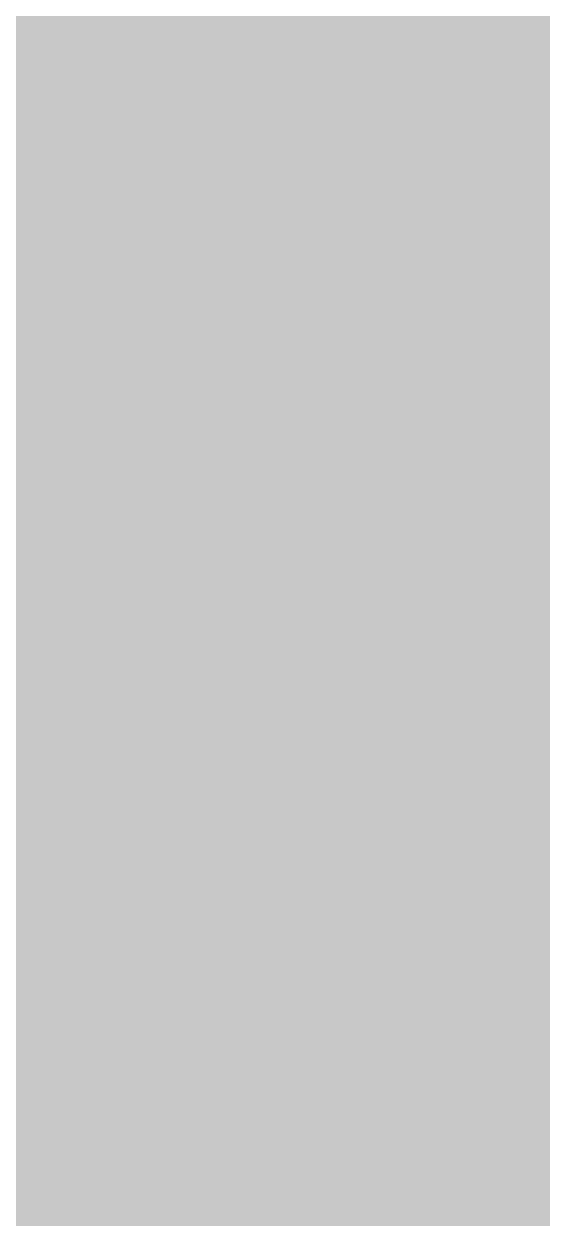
# Model space of a CAD drawing. Header units: inches. Extents: x 0 to 841, y 0 to 594.
# Drawn here: x 199.854 to 200.199, y 557.277 to 558.072 of the extents above; entities that cross this region are included whole.
import ezdxf

# ---------------------------------------------------------------- set-up
doc = ezdxf.new("R2010")
doc.units = ezdxf.units.IN
doc.layers.add('Sheet', color=255, linetype='Continuous')

msp = doc.modelspace()

# ---------------------------------------------------------------- linework, layer by layer
at = {"layer": 'Sheet'}
for points in [[(200.02047, 557.49263, 0.7493, 0.7493, 0), (200.02047, 562.48979, 0.7493, 0.7493, 0)], [(200.02047, 562.48979, 0.29972, 0.29972, 0), (200.02047, 557.49263, 0.29972, 0.29972, 0)], [(199.6836, 558.17763, 0.29972, 0.29972, 0), (199.71729, 558.20009, 0.29972, 0.29972, 0), (199.75097, 558.21132, 0.29972, 0.29972, 0), (199.79589, 558.22255, 0.29972, 0.29972, 0)], [(199.6836, 558.17763, 0.29972, 0.29972, 0), (199.71729, 558.20009, 0.29972, 0.29972, 0), (199.75097, 558.21132, 0.29972, 0.29972, 0), (199.79589, 558.22255, 0.29972, 0.29972, 0)], [(199.6836, 558.17763, 0.29972, 0.29972, 0), (199.71729, 558.20009, 0.29972, 0.29972, 0), (199.75097, 558.21132, 0.29972, 0.29972, 0), (199.79589, 558.22255, 0.29972, 0.29972, 0)], [(199.6836, 558.17763, 0.29972, 0.29972, 0), (199.71729, 558.20009, 0.29972, 0.29972, 0), (199.75097, 558.21132, 0.29972, 0.29972, 0), (199.79589, 558.22255, 0.29972, 0.29972, 0)], [(199.6836, 558.17763, 0.29972, 0.29972, 0), (199.71729, 558.20009, 0.29972, 0.29972, 0), (199.75097, 558.21132, 0.29972, 0.29972, 0), (199.79589, 558.22255, 0.29972, 0.29972, 0)], [(200.24505, 558.22255, 0.29972, 0.29972, 0), (200.27873, 558.21132, 0.29972, 0.29972, 0), (200.31242, 558.20009, 0.29972, 0.29972, 0), (200.34611, 558.17763, 0.29972, 0.29972, 0), (200.37979, 558.1664, 0.29972, 0.29972, 0)], [(200.24505, 558.22255, 0.29972, 0.29972, 0), (200.27873, 558.21132, 0.29972, 0.29972, 0), (200.31242, 558.20009, 0.29972, 0.29972, 0), (200.34611, 558.17763, 0.29972, 0.29972, 0), (200.37979, 558.1664, 0.29972, 0.29972, 0)], [(200.24505, 558.22255, 0.29972, 0.29972, 0), (200.27873, 558.21132, 0.29972, 0.29972, 0), (200.31242, 558.20009, 0.29972, 0.29972, 0), (200.34611, 558.17763, 0.29972, 0.29972, 0), (200.37979, 558.1664, 0.29972, 0.29972, 0)], [(200.24505, 558.22255, 0.29972, 0.29972, 0), (200.27873, 558.21132, 0.29972, 0.29972, 0), (200.31242, 558.20009, 0.29972, 0.29972, 0), (200.34611, 558.17763, 0.29972, 0.29972, 0), (200.37979, 558.1664, 0.29972, 0.29972, 0)], [(200.24505, 558.22255, 0.29972, 0.29972, 0), (200.27873, 558.21132, 0.29972, 0.29972, 0), (200.31242, 558.20009, 0.29972, 0.29972, 0), (200.34611, 558.17763, 0.29972, 0.29972, 0), (200.37979, 558.1664, 0.29972, 0.29972, 0)], [(199.69483, 557.88566, 0.29972, 0.29972, 0), (199.71729, 557.89689, 0.29972, 0.29972, 0), (199.73975, 557.90812, 0.29972, 0.29972, 0), (199.7622, 557.93058, 0.29972, 0.29972, 0), (199.77343, 557.94181, 0.29972, 0.29972, 0), (199.79589, 557.95304, 0.29972, 0.29972, 0), (199.81835, 557.95304, 0.29972, 0.29972, 0), (199.84081, 557.96427, 0.29972, 0.29972, 0), (199.87449, 557.9755, 0.29972, 0.29972, 0), (199.89695, 557.98673, 0.29972, 0.29972, 0), (199.91941, 557.98673, 0.29972, 0.29972, 0), (199.94187, 557.98673, 0.29972, 0.29972, 0), (199.96432, 557.99796, 0.29972, 0.29972, 0), (199.99801, 557.99796, 0.29972, 0.29972, 0), (200.02047, 557.99796, 0.29972, 0.29972, 0)], [(199.69483, 557.88566, 0.29972, 0.29972, 0), (199.71729, 557.89689, 0.29972, 0.29972, 0), (199.73975, 557.90812, 0.29972, 0.29972, 0), (199.7622, 557.93058, 0.29972, 0.29972, 0), (199.77343, 557.94181, 0.29972, 0.29972, 0), (199.79589, 557.95304, 0.29972, 0.29972, 0), (199.81835, 557.95304, 0.29972, 0.29972, 0), (199.84081, 557.96427, 0.29972, 0.29972, 0), (199.87449, 557.9755, 0.29972, 0.29972, 0), (199.89695, 557.98673, 0.29972, 0.29972, 0), (199.91941, 557.98673, 0.29972, 0.29972, 0), (199.94187, 557.98673, 0.29972, 0.29972, 0), (199.96432, 557.99796, 0.29972, 0.29972, 0), (199.99801, 557.99796, 0.29972, 0.29972, 0), (200.02047, 557.99796, 0.29972, 0.29972, 0)], [(199.69483, 557.88566, 0.29972, 0.29972, 0), (199.71729, 557.89689, 0.29972, 0.29972, 0), (199.73975, 557.90812, 0.29972, 0.29972, 0), (199.7622, 557.93058, 0.29972, 0.29972, 0), (199.77343, 557.94181, 0.29972, 0.29972, 0), (199.79589, 557.95304, 0.29972, 0.29972, 0), (199.81835, 557.95304, 0.29972, 0.29972, 0), (199.84081, 557.96427, 0.29972, 0.29972, 0), (199.87449, 557.9755, 0.29972, 0.29972, 0), (199.89695, 557.98673, 0.29972, 0.29972, 0), (199.91941, 557.98673, 0.29972, 0.29972, 0), (199.94187, 557.98673, 0.29972, 0.29972, 0), (199.96432, 557.99796, 0.29972, 0.29972, 0), (199.99801, 557.99796, 0.29972, 0.29972, 0), (200.02047, 557.99796, 0.29972, 0.29972, 0)], [(199.69483, 557.88566, 0.29972, 0.29972, 0), (199.71729, 557.89689, 0.29972, 0.29972, 0), (199.73975, 557.90812, 0.29972, 0.29972, 0), (199.7622, 557.93058, 0.29972, 0.29972, 0), (199.77343, 557.94181, 0.29972, 0.29972, 0), (199.79589, 557.95304, 0.29972, 0.29972, 0), (199.81835, 557.95304, 0.29972, 0.29972, 0), (199.84081, 557.96427, 0.29972, 0.29972, 0), (199.87449, 557.9755, 0.29972, 0.29972, 0), (199.89695, 557.98673, 0.29972, 0.29972, 0), (199.91941, 557.98673, 0.29972, 0.29972, 0), (199.94187, 557.98673, 0.29972, 0.29972, 0), (199.96432, 557.99796, 0.29972, 0.29972, 0), (199.99801, 557.99796, 0.29972, 0.29972, 0), (200.02047, 557.99796, 0.29972, 0.29972, 0)], [(200.02047, 557.99796, 0.29972, 0.29972, 0), (200.02047, 557.99796, 0.29972, 0.29972, 0)], [(200.02047, 557.99796, 0.29972, 0.29972, 0), (200.04293, 557.99796, 0.29972, 0.29972, 0), (200.07661, 557.99796, 0.29972, 0.29972, 0), (200.09907, 557.98673, 0.29972, 0.29972, 0), (200.12153, 557.98673, 0.29972, 0.29972, 0), (200.14399, 557.98673, 0.29972, 0.29972, 0), (200.16644, 557.9755, 0.29972, 0.29972, 0), (200.20013, 557.96427, 0.29972, 0.29972, 0), (200.22259, 557.95304, 0.29972, 0.29972, 0), (200.24505, 557.95304, 0.29972, 0.29972, 0), (200.2675, 557.94181, 0.29972, 0.29972, 0), (200.27873, 557.93058, 0.29972, 0.29972, 0), (200.30119, 557.90812, 0.29972, 0.29972, 0), (200.32365, 557.89689, 0.29972, 0.29972, 0), (200.34611, 557.88566, 0.29972, 0.29972, 0), (200.35734, 557.8632, 0.29972, 0.29972, 0)], [(200.02047, 557.99796, 0.29972, 0.29972, 0), (200.02047, 557.99796, 0.29972, 0.29972, 0)], [(200.02047, 557.99796, 0.29972, 0.29972, 0), (200.04293, 557.99796, 0.29972, 0.29972, 0), (200.07661, 557.99796, 0.29972, 0.29972, 0), (200.09907, 557.98673, 0.29972, 0.29972, 0), (200.12153, 557.98673, 0.29972, 0.29972, 0), (200.14399, 557.98673, 0.29972, 0.29972, 0), (200.16644, 557.9755, 0.29972, 0.29972, 0), (200.20013, 557.96427, 0.29972, 0.29972, 0), (200.22259, 557.95304, 0.29972, 0.29972, 0), (200.24505, 557.95304, 0.29972, 0.29972, 0), (200.2675, 557.94181, 0.29972, 0.29972, 0), (200.27873, 557.93058, 0.29972, 0.29972, 0), (200.30119, 557.90812, 0.29972, 0.29972, 0), (200.32365, 557.89689, 0.29972, 0.29972, 0), (200.34611, 557.88566, 0.29972, 0.29972, 0), (200.35734, 557.8632, 0.29972, 0.29972, 0)], [(200.02047, 557.99796, 0.29972, 0.29972, 0), (200.02047, 557.99796, 0.29972, 0.29972, 0)], [(200.02047, 557.99796, 0.29972, 0.29972, 0), (200.04293, 557.99796, 0.29972, 0.29972, 0), (200.07661, 557.99796, 0.29972, 0.29972, 0), (200.09907, 557.98673, 0.29972, 0.29972, 0), (200.12153, 557.98673, 0.29972, 0.29972, 0), (200.14399, 557.98673, 0.29972, 0.29972, 0), (200.16644, 557.9755, 0.29972, 0.29972, 0), (200.20013, 557.96427, 0.29972, 0.29972, 0), (200.22259, 557.95304, 0.29972, 0.29972, 0), (200.24505, 557.95304, 0.29972, 0.29972, 0), (200.2675, 557.94181, 0.29972, 0.29972, 0), (200.27873, 557.93058, 0.29972, 0.29972, 0), (200.30119, 557.90812, 0.29972, 0.29972, 0), (200.32365, 557.89689, 0.29972, 0.29972, 0), (200.34611, 557.88566, 0.29972, 0.29972, 0), (200.35734, 557.8632, 0.29972, 0.29972, 0)], [(200.02047, 557.99796, 0.29972, 0.29972, 0), (200.02047, 557.99796, 0.29972, 0.29972, 0)], [(200.02047, 557.99796, 0.29972, 0.29972, 0), (200.04293, 557.99796, 0.29972, 0.29972, 0), (200.07661, 557.99796, 0.29972, 0.29972, 0), (200.09907, 557.98673, 0.29972, 0.29972, 0), (200.12153, 557.98673, 0.29972, 0.29972, 0), (200.14399, 557.98673, 0.29972, 0.29972, 0), (200.16644, 557.9755, 0.29972, 0.29972, 0), (200.20013, 557.96427, 0.29972, 0.29972, 0), (200.22259, 557.95304, 0.29972, 0.29972, 0), (200.24505, 557.95304, 0.29972, 0.29972, 0), (200.2675, 557.94181, 0.29972, 0.29972, 0), (200.27873, 557.93058, 0.29972, 0.29972, 0), (200.30119, 557.90812, 0.29972, 0.29972, 0), (200.32365, 557.89689, 0.29972, 0.29972, 0), (200.34611, 557.88566, 0.29972, 0.29972, 0), (200.35734, 557.8632, 0.29972, 0.29972, 0)], [(199.79589, 557.95304, 0.09906, 0.09906, 0), (199.81835, 557.95304, 0.09906, 0.09906, 0), (199.84081, 557.96427, 0.09906, 0.09906, 0), (199.87449, 557.9755, 0.09906, 0.09906, 0), (199.89695, 557.98673, 0.09906, 0.09906, 0), (199.91941, 557.98673, 0.09906, 0.09906, 0), (199.94187, 557.98673, 0.09906, 0.09906, 0), (199.96432, 557.99796, 0.09906, 0.09906, 0), (199.99801, 557.99796, 0.09906, 0.09906, 0), (200.02047, 557.99796, 0.09906, 0.09906, 0)], [(199.79589, 557.95304, 0.09906, 0.09906, 0), (199.81835, 557.95304, 0.09906, 0.09906, 0), (199.84081, 557.96427, 0.09906, 0.09906, 0), (199.87449, 557.9755, 0.09906, 0.09906, 0), (199.89695, 557.98673, 0.09906, 0.09906, 0), (199.91941, 557.98673, 0.09906, 0.09906, 0), (199.94187, 557.98673, 0.09906, 0.09906, 0), (199.96432, 557.99796, 0.09906, 0.09906, 0), (199.99801, 557.99796, 0.09906, 0.09906, 0), (200.02047, 557.99796, 0.09906, 0.09906, 0)], [(199.79589, 557.95304, 0.09906, 0.09906, 0), (199.81835, 557.95304, 0.09906, 0.09906, 0), (199.84081, 557.96427, 0.09906, 0.09906, 0), (199.87449, 557.9755, 0.09906, 0.09906, 0), (199.89695, 557.98673, 0.09906, 0.09906, 0), (199.91941, 557.98673, 0.09906, 0.09906, 0), (199.94187, 557.98673, 0.09906, 0.09906, 0), (199.96432, 557.99796, 0.09906, 0.09906, 0), (199.99801, 557.99796, 0.09906, 0.09906, 0), (200.02047, 557.99796, 0.09906, 0.09906, 0)], [(199.79589, 557.95304, 0.09906, 0.09906, 0), (199.81835, 557.95304, 0.09906, 0.09906, 0), (199.84081, 557.96427, 0.09906, 0.09906, 0), (199.87449, 557.9755, 0.09906, 0.09906, 0), (199.89695, 557.98673, 0.09906, 0.09906, 0), (199.91941, 557.98673, 0.09906, 0.09906, 0), (199.94187, 557.98673, 0.09906, 0.09906, 0), (199.96432, 557.99796, 0.09906, 0.09906, 0), (199.99801, 557.99796, 0.09906, 0.09906, 0), (200.02047, 557.99796, 0.09906, 0.09906, 0)], [(200.02047, 557.99796, 0.09906, 0.09906, 0), (200.02047, 557.99796, 0.09906, 0.09906, 0)], [(200.02047, 557.99796, 0.09906, 0.09906, 0), (200.04293, 557.99796, 0.09906, 0.09906, 0), (200.07661, 557.99796, 0.09906, 0.09906, 0), (200.09907, 557.98673, 0.09906, 0.09906, 0), (200.12153, 557.98673, 0.09906, 0.09906, 0), (200.14399, 557.98673, 0.09906, 0.09906, 0), (200.16644, 557.9755, 0.09906, 0.09906, 0), (200.20013, 557.96427, 0.09906, 0.09906, 0), (200.22259, 557.95304, 0.09906, 0.09906, 0), (200.24505, 557.95304, 0.09906, 0.09906, 0), (200.2675, 557.94181, 0.09906, 0.09906, 0)], [(200.02047, 557.99796, 0.09906, 0.09906, 0), (200.02047, 557.99796, 0.09906, 0.09906, 0)], [(200.02047, 557.99796, 0.09906, 0.09906, 0), (200.04293, 557.99796, 0.09906, 0.09906, 0), (200.07661, 557.99796, 0.09906, 0.09906, 0), (200.09907, 557.98673, 0.09906, 0.09906, 0), (200.12153, 557.98673, 0.09906, 0.09906, 0), (200.14399, 557.98673, 0.09906, 0.09906, 0), (200.16644, 557.9755, 0.09906, 0.09906, 0), (200.20013, 557.96427, 0.09906, 0.09906, 0), (200.22259, 557.95304, 0.09906, 0.09906, 0), (200.24505, 557.95304, 0.09906, 0.09906, 0), (200.2675, 557.94181, 0.09906, 0.09906, 0)], [(200.02047, 557.99796, 0.09906, 0.09906, 0), (200.02047, 557.99796, 0.09906, 0.09906, 0)], [(200.02047, 557.99796, 0.09906, 0.09906, 0), (200.04293, 557.99796, 0.09906, 0.09906, 0), (200.07661, 557.99796, 0.09906, 0.09906, 0), (200.09907, 557.98673, 0.09906, 0.09906, 0), (200.12153, 557.98673, 0.09906, 0.09906, 0), (200.14399, 557.98673, 0.09906, 0.09906, 0), (200.16644, 557.9755, 0.09906, 0.09906, 0), (200.20013, 557.96427, 0.09906, 0.09906, 0), (200.22259, 557.95304, 0.09906, 0.09906, 0), (200.24505, 557.95304, 0.09906, 0.09906, 0), (200.2675, 557.94181, 0.09906, 0.09906, 0)], [(200.02047, 557.99796, 0.09906, 0.09906, 0), (200.02047, 557.99796, 0.09906, 0.09906, 0)], [(200.02047, 557.99796, 0.09906, 0.09906, 0), (200.04293, 557.99796, 0.09906, 0.09906, 0), (200.07661, 557.99796, 0.09906, 0.09906, 0), (200.09907, 557.98673, 0.09906, 0.09906, 0), (200.12153, 557.98673, 0.09906, 0.09906, 0), (200.14399, 557.98673, 0.09906, 0.09906, 0), (200.16644, 557.9755, 0.09906, 0.09906, 0), (200.20013, 557.96427, 0.09906, 0.09906, 0), (200.22259, 557.95304, 0.09906, 0.09906, 0), (200.24505, 557.95304, 0.09906, 0.09906, 0), (200.2675, 557.94181, 0.09906, 0.09906, 0)], [(187.5227, 557.49263, 0.7493, 0.7493, 0), (200.02047, 557.49263, 0.7493, 0.7493, 0), (200.02047, 557.49263, 0.7493, 0.7493, 0), (215.02228, 557.49263, 0.7493, 0.7493, 0), (215.02228, 557.49263, 0.7493, 0.7493, 0), (227.52005, 557.49263, 0.7493, 0.7493, 0)], [(200.02047, 557.49263, 0.7493, 0.7493, 0), (200.02047, 551.99013, 0.7493, 0.7493, 0)], [(200.02047, 557.49263, 0.7493, 0.7493, 0), (200.02047, 557.49263, 0.7493, 0.7493, 0)], [(200.02047, 552.49546, 0.29972, 0.29972, 0), (200.02047, 557.49263, 0.29972, 0.29972, 0)]]:
    msp.add_lwpolyline(points, format="xyseb", dxfattribs=at)
for points in [[(199.74585, 557.50002, 0.508, 0.508, 1), (200.25385, 557.50002, 0.508, 0.508, 1)], [(199.74601, 557.50002, 0.508, 0.508, 1), (200.25401, 557.50002, 0.508, 0.508, 1)]]:
    msp.add_lwpolyline(points, format="xyseb", close=True, dxfattribs=at)

doc.saveas('drawing.dxf')
